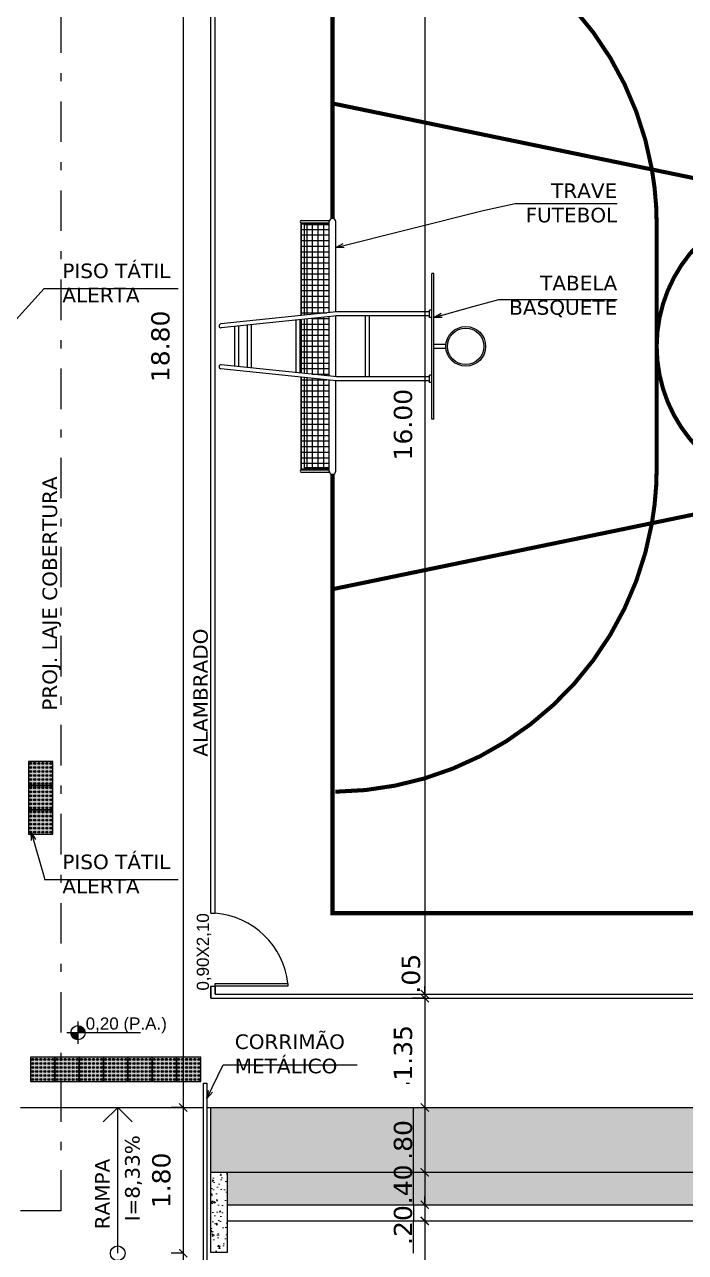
# Model space of a CAD drawing. Header units: inches. Extents: x -64 to 509, y -100 to 268.
# Drawn here: x 73.03 to 81.18, y -18.04 to -2.88 of the extents above; entities that cross this region are included whole.
import ezdxf
from ezdxf.enums import TextEntityAlignment as Align

# ---------------------------------------------------------------- set-up
doc = ezdxf.new("R2010")
doc.units = ezdxf.units.IN
doc.header["$MEASUREMENT"] = 0
doc.header["$PDMODE"] = 35
doc.linetypes.add('DASHDOTX2', pattern=[2, 1, -0.5, 0, -0.5])
doc.linetypes.add('HIDDEN', pattern=[0.375, 0.25, -0.125])
for name, color, linetype in [('ARQ-CTA-1_075', 1, 'Continuous'), ('ARQ_ESTRUTURA', 5, 'Continuous'), ('ARQ_PISOTÁTIL', 8, 'Continuous'), ('ARQ_VISTA0', 8, 'Continuous'), ('COTA', 1, 'Continuous'), ('ESQUADRIA', 2, 'Continuous'), ('HACHURA', 1, 'Continuous'), ('Nivel', 2, 'Continuous'), ('PISOS', 8, 'Continuous'), ('PRA', 1, 'Continuous'), ('PROJ COBERTA', 8, 'DASHDOTX2'), ('TXAMB', 2, 'Continuous'), ('VISTA1', 1, 'Continuous')]:
    doc.layers.add(name, color=color, linetype=linetype)
doc.layers.add('HAT', color=8, linetype='Continuous', lineweight=15)
doc.styles.add('AMB100', font='verdana.ttf')
doc.styles.add('AMB125', font='verdana.ttf')
doc.styles.add('ARIAL', font='arial.ttf')
doc.dimstyles.new('COTA125$0', dxfattribs={"dimtxt": 0.225, "dimasz": 0.1, "dimexe": 0.15, "dimexo": 0.5, "dimgap": 0.15, "dimtad": 1, "dimzin": 4, "dimdsep": 46, "dimtxsty": 'AMB125', "dimblk": 'ARCHTICK', "dimcen": -0.1, "dimdle": 0.05, "dimclrd": 256, "dimclre": 256, "dimclrt": 3, "dimadec": 0, "dimazin": 0, "dimtfac": 1, "dimtix": 1, "dimtmove": 2, "dimatfit": 3, "dimldrblk": 'OPEN30', "dimfxl": 0.5, "dimfxlon": 1, "dimtvp": 0.5, "dimtfillclr": 2, "dimtolj": 1, "dimtzin": 4, "dimarcsym": 0})
doc.dimstyles.new('COTA125$7', dxfattribs={"dimtxt": 0.225, "dimasz": 0.1, "dimexe": 0.15, "dimexo": 0.5, "dimgap": 0.15, "dimtad": 1, "dimzin": 4, "dimdsep": 46, "dimtxsty": 'AMB125', "dimblk": 'ARCHTICK', "dimcen": -0.1, "dimdle": 0.05, "dimclrd": 256, "dimclre": 256, "dimclrt": 3, "dimadec": 0, "dimazin": 0, "dimtfac": 1, "dimtix": 1, "dimtmove": 2, "dimatfit": 3, "dimldrblk": 'OPEN30', "dimfxl": 0.5, "dimfxlon": 1, "dimtvp": 0.5, "dimtfillclr": 2, "dimtolj": 1, "dimtzin": 4, "dimarcsym": 0})

# ---------------------------------------------------------------- blocks, each defined once
blk = doc.blocks.new('_ArchTick')
at = {"color": 0, "linetype": 'ByBlock', "const_width": 0.15}
blk.add_lwpolyline([(-0.5, -0.5), (0.5, 0.5)], dxfattribs=at)
blk = doc.blocks.new('*D174')
at = {"layer": 'COTA', "lineweight": -2, "transparency": 16777216}
for p, q in [((74.987, 2.6), (74.987, -16.3)), ((74.987, 2.55), (74.837, 2.55)), ((74.987, -16.25), (74.837, -16.25))]:
    blk.add_line(p, q, dxfattribs=at)
at = {"layer": 'DEFPOINTS', "color": 0, "transparency": 16777216}
for p in [(75.33, 2.55), (74.987, -16.25), (75.33, -16.25)]:
    blk.add_point(p, dxfattribs=at)
at = {"layer": 'COTA', "lineweight": -2, "transparency": 16777216, "xscale": 0.1, "yscale": 0.1, "zscale": 0.1}
for p, rotation in [((74.987, 2.55), 90), ((74.987, -16.25), 270)]:
    blk.add_blockref('_ArchTick', p, dxfattribs=dict(at, rotation=rotation))
at = {"layer": 'COTA', "color": 2, "transparency": 16777216, "insert": (74.708, -6.85), "char_height": 0.225, "attachment_point": 5, "rotation": 90, "style": 'AMB125'}
blk.add_mtext('\\A1;18.80', dxfattribs=at)
blk = doc.blocks.new('_Open30')
at = {"color": 0, "linetype": 'ByBlock', "lineweight": -2}
for p, q in [((-1, 0.27), (0, 0)), ((0, 0), (-1, -0.27)), ((0, 0), (-1, 0))]:
    blk.add_line(p, q, dxfattribs=at)
blk = doc.blocks.new('*D175')
at = {"layer": 'COTA', "lineweight": -2, "transparency": 16777216}
for p, q in [((74.987, -16.2), (74.987, -18.1)), ((74.987, -16.25), (74.837, -16.25)), ((74.987, -18.05), (74.837, -18.05))]:
    blk.add_line(p, q, dxfattribs=at)
at = {"layer": 'DEFPOINTS', "color": 0, "transparency": 16777216}
for p in [(75.33, -16.25), (74.987, -18.05), (75.33, -18.05)]:
    blk.add_point(p, dxfattribs=at)
at = {"layer": 'COTA', "lineweight": -2, "transparency": 16777216, "xscale": 0.1, "yscale": 0.1, "zscale": 0.1}
for p, rotation in [((74.987, -16.25), 90), ((74.987, -18.05), 270)]:
    blk.add_blockref('_ArchTick', p, dxfattribs=dict(at, rotation=rotation))
at = {"layer": 'COTA', "color": 2, "transparency": 16777216, "insert": (74.719, -17.15), "char_height": 0.225, "attachment_point": 5, "rotation": 90, "style": 'AMB125'}
blk.add_mtext('\\A1;1.80', dxfattribs=at)
blk = doc.blocks.new('*D324')
at = {"layer": 'COTA', "lineweight": -2, "transparency": 16777216}
for p, q in [((77.968, -14.85), (77.968, -16.3)), ((77.968, -14.9), (78.118, -14.9)), ((77.468, -16.25), (78.118, -16.25))]:
    blk.add_line(p, q, dxfattribs=at)
at = {"layer": 'DEFPOINTS', "color": 0, "transparency": 16777216}
for p in [(77.767, -14.9), (75.33, -16.25), (77.968, -16.25)]:
    blk.add_point(p, dxfattribs=at)
at = {"layer": 'COTA', "lineweight": -2, "transparency": 16777216, "xscale": 0.1, "yscale": 0.1, "zscale": 0.1}
for p, rotation in [((77.968, -14.9), 90), ((77.968, -16.25), 270)]:
    blk.add_blockref('_ArchTick', p, dxfattribs=dict(at, rotation=rotation))
at = {"layer": 'COTA', "color": 2, "transparency": 16777216, "insert": (77.701, -15.575), "char_height": 0.225, "attachment_point": 5, "rotation": 90, "style": 'AMB125'}
blk.add_mtext('\\A1;1.35', dxfattribs=at)
blk = doc.blocks.new('*D325')
at = {"layer": 'COTA', "lineweight": -2, "transparency": 16777216}
for p, q in [((77.968, -16.2), (77.968, -17.1)), ((77.468, -16.25), (78.118, -16.25)), ((77.468, -17.05), (78.118, -17.05))]:
    blk.add_line(p, q, dxfattribs=at)
at = {"layer": 'DEFPOINTS', "color": 0, "transparency": 16777216}
for p in [(75.33, -16.25), (75.33, -17.05), (77.968, -17.05)]:
    blk.add_point(p, dxfattribs=at)
at = {"layer": 'COTA', "lineweight": -2, "transparency": 16777216, "xscale": 0.1, "yscale": 0.1, "zscale": 0.1}
for p, rotation in [((77.968, -16.25), 90), ((77.968, -17.05), 270)]:
    blk.add_blockref('_ArchTick', p, dxfattribs=dict(at, rotation=rotation))
at = {"layer": 'COTA', "color": 2, "transparency": 16777216, "insert": (77.701, -16.65), "char_height": 0.225, "attachment_point": 5, "rotation": 90, "style": 'AMB125'}
blk.add_mtext('\\A1;.80', dxfattribs=at)
blk = doc.blocks.new('*D326')
at = {"layer": 'COTA', "lineweight": -2, "transparency": 16777216}
for p, q in [((77.468, -17.05), (78.118, -17.05)), ((77.968, -17), (77.968, -17.5)), ((77.468, -17.45), (78.118, -17.45))]:
    blk.add_line(p, q, dxfattribs=at)
at = {"layer": 'DEFPOINTS', "color": 0, "transparency": 16777216}
for p in [(75.33, -17.05), (75.53, -17.45), (77.968, -17.45)]:
    blk.add_point(p, dxfattribs=at)
at = {"layer": 'COTA', "lineweight": -2, "transparency": 16777216, "xscale": 0.1, "yscale": 0.1, "zscale": 0.1}
for p, rotation in [((77.968, -17.05), 90), ((77.968, -17.45), 270)]:
    blk.add_blockref('_ArchTick', p, dxfattribs=dict(at, rotation=rotation))
at = {"layer": 'COTA', "color": 2, "transparency": 16777216, "insert": (77.701, -17.199), "char_height": 0.225, "attachment_point": 5, "rotation": 90, "style": 'AMB125'}
blk.add_mtext('\\A1;.40', dxfattribs=at)
blk = doc.blocks.new('*D327')
at = {"layer": 'COTA', "lineweight": -2, "transparency": 16777216}
for p, q in [((77.968, -17.45), (77.968, -17.35)), ((77.468, -17.45), (78.118, -17.45)), ((77.968, -17.45), (77.968, -17.65)), ((77.468, -17.65), (78.118, -17.65)), ((77.968, -17.65), (77.968, -17.75))]:
    blk.add_line(p, q, dxfattribs=at)
at = {"layer": 'DEFPOINTS', "color": 0, "transparency": 16777216}
for p in [(75.53, -17.45), (75.53, -17.65), (77.968, -17.65)]:
    blk.add_point(p, dxfattribs=at)
at = {"layer": 'COTA', "lineweight": -2, "transparency": 16777216, "xscale": 0.1, "yscale": 0.1, "zscale": 0.1}
for p, rotation in [((77.968, -17.45), 270), ((77.968, -17.65), 90)]:
    blk.add_blockref('_ArchTick', p, dxfattribs=dict(at, rotation=rotation))
at = {"layer": 'COTA', "color": 2, "transparency": 16777216, "insert": (77.701, -17.701), "char_height": 0.225, "attachment_point": 5, "rotation": 90, "style": 'AMB125'}
blk.add_mtext('\\A1;.20', dxfattribs=at)
blk = doc.blocks.new('*D329')
at = {"layer": 'COTA', "lineweight": -2, "transparency": 16777216}
for p, q in [((77.468, 1.15), (78.118, 1.15)), ((77.968, 1.2), (77.968, -14.9)), ((77.468, -14.85), (78.118, -14.85))]:
    blk.add_line(p, q, dxfattribs=at)
at = {"layer": 'DEFPOINTS', "color": 0, "transparency": 16777216}
for p in [(76.83, 1.15), (76.83, -14.85), (77.968, -14.85)]:
    blk.add_point(p, dxfattribs=at)
at = {"layer": 'COTA', "lineweight": -2, "transparency": 16777216, "xscale": 0.1, "yscale": 0.1, "zscale": 0.1}
for p, rotation in [((77.968, 1.15), 90), ((77.968, -14.85), 270)]:
    blk.add_blockref('_ArchTick', p, dxfattribs=dict(at, rotation=rotation))
at = {"layer": 'COTA', "color": 2, "transparency": 16777216, "insert": (77.701, -7.817), "char_height": 0.225, "attachment_point": 5, "rotation": 90, "style": 'AMB125'}
blk.add_mtext('\\A1;16.00', dxfattribs=at)
blk = doc.blocks.new('*D330')
at = {"layer": 'COTA', "lineweight": -2, "transparency": 16777216}
for p, q in [((77.468, -17.65), (78.118, -17.65)), ((77.968, -17.6), (77.968, -19.775)), ((77.468, -19.725), (78.118, -19.725))]:
    blk.add_line(p, q, dxfattribs=at)
at = {"layer": 'DEFPOINTS', "color": 0, "transparency": 16777216}
for p in [(76.838, -17.65), (76.838, -19.725), (77.968, -19.725)]:
    blk.add_point(p, dxfattribs=at)
at = {"layer": 'COTA', "lineweight": -2, "transparency": 16777216, "xscale": 0.1, "yscale": 0.1, "zscale": 0.1}
for p, rotation in [((77.968, -17.65), 90), ((77.968, -19.725), 270)]:
    blk.add_blockref('_ArchTick', p, dxfattribs=dict(at, rotation=rotation))
at = {"layer": 'COTA', "color": 2, "transparency": 16777216, "insert": (77.701, -18.687), "char_height": 0.225, "attachment_point": 5, "rotation": 90, "style": 'AMB125'}
blk.add_mtext('\\A1;2.08', dxfattribs=at)
blk = doc.blocks.new('*D339')
at = {"layer": 'COTA', "lineweight": -2, "transparency": 16777216}
for p, q in [((74.987, -18), (74.987, -19.695)), ((74.987, -18.05), (74.837, -18.05)), ((74.987, -19.645), (74.837, -19.645))]:
    blk.add_line(p, q, dxfattribs=at)
at = {"layer": 'DEFPOINTS', "color": 0, "transparency": 16777216}
for p in [(75.33, -18.05), (74.987, -19.645), (75.33, -19.645)]:
    blk.add_point(p, dxfattribs=at)
at = {"layer": 'COTA', "lineweight": -2, "transparency": 16777216, "xscale": 0.1, "yscale": 0.1, "zscale": 0.1}
for p, rotation in [((74.987, -18.05), 90), ((74.987, -19.645), 270)]:
    blk.add_blockref('_ArchTick', p, dxfattribs=dict(at, rotation=rotation))
at = {"layer": 'COTA', "color": 2, "transparency": 16777216, "insert": (74.72, -18.847), "char_height": 0.225, "attachment_point": 5, "rotation": 90, "style": 'AMB125'}
blk.add_mtext('\\A1;1.60', dxfattribs=at)
blk = doc.blocks.new('COTA')
at = {"layer": 'HAT'}
h = blk.add_hatch(color=256, dxfattribs=at)
h.paths.add_polyline_path([(0.226, 0, 0.414214), (0.138, 0.088), (0.138, 0)])
h.paths.add_polyline_path([(0.138, 0), (0.05, 0, 0.414214), (0.138, -0.088)])
at = {"layer": 'Nivel'}
for p, q in [((0.911, 0), (0, 0)), ((0.138, 0.138), (0.138, -0.138))]:
    blk.add_line(p, q, dxfattribs=at)
blk.add_circle((0.138, 0), 0.0878, dxfattribs=at)
blk = doc.blocks.new('*D436')
at = {"layer": 'COTA', "lineweight": -2, "transparency": 16777216}
for p, q in [((77.468, -14.85), (78.118, -14.85)), ((77.968, -14.85), (77.968, -14.75)), ((77.968, -14.85), (77.968, -14.9)), ((77.968, -14.9), (77.818, -14.9)), ((77.968, -14.9), (77.968, -15))]:
    blk.add_line(p, q, dxfattribs=at)
at = {"layer": 'DEFPOINTS', "color": 0, "transparency": 16777216}
for p in [(76.83, -14.85), (77.968, -14.9), (77.968, -14.9)]:
    blk.add_point(p, dxfattribs=at)
at = {"layer": 'COTA', "lineweight": -2, "transparency": 16777216, "xscale": 0.1, "yscale": 0.1, "zscale": 0.1}
for p, rotation in [((77.968, -14.85), 270), ((77.968, -14.9), 90)]:
    blk.add_blockref('_ArchTick', p, dxfattribs=dict(at, rotation=rotation))
at = {"layer": 'COTA', "color": 2, "transparency": 16777216, "insert": (77.799, -14.597), "char_height": 0.225, "attachment_point": 5, "rotation": 90, "style": 'AMB125'}
blk.add_mtext('\\A1;.05', dxfattribs=at)
blk = doc.blocks.new('TABELA')
at = {"color": 2}
for p, q in [((2.433, -0.9), (2.433, 0.9)), ((2.458, 0.9), (2.433, 0.9)), ((2.458, -0.9), (2.458, 0.9)), ((1.258, 0.425), (-0.17, 0.277)), ((1.263, 0.375), (-0.165, 0.228)), ((0.758, -0.323), (0.758, 0.323)), ((0.808, -0.328), (0.808, 0.328)), ((2.403, 0.425), (1.258, 0.425)), ((2.403, 0.375), (1.258, 0.375)), ((1.613, -0.375), (1.613, 0.375)), ((1.663, -0.375), (1.663, 0.375)), ((2.403, 0.355), (2.403, 0.445)), ((2.433, 0.445), (2.403, 0.445)), ((2.433, 0.355), (2.403, 0.355)), ((0, -0.245), (0, 0.245)), ((0.05, -0.25), (0.05, 0.25)), ((0.159, -0.261), (0.159, 0.261)), ((0.209, -0.266), (0.209, 0.266)), ((2.608, 0.025), (2.458, 0.025)), ((2.608, -0.025), (2.458, -0.025)), ((1.258, -0.425), (-0.17, -0.277)), ((1.263, -0.375), (-0.165, -0.228)), ((2.403, -0.375), (1.258, -0.375)), ((2.403, -0.425), (1.258, -0.425)), ((2.403, -0.445), (2.403, -0.355)), ((2.433, -0.355), (2.403, -0.355)), ((2.433, -0.445), (2.403, -0.445)), ((2.458, -0.9), (2.433, -0.9))]:
    blk.add_line(p, q, dxfattribs=at)
for radius in [0.245, 0.225]:
    blk.add_circle((2.851, 0), radius, dxfattribs=at)
for centre, start, end in [((-0.168, 0.252), 95.9061, 275.9061), ((-0.168, -0.252), 84.0939, 264.0939)]:
    blk.add_arc(centre, 0.025, start, end, dxfattribs=at)
blk = doc.blocks.new('A$C01273DE2')
at = {"layer": 'ARQ-CTA-1_075', "ltscale": 10}
blk.add_hatch(color=254, dxfattribs=at).paths.add_polyline_path([(0.3, 0.3), (0, 0.3), (0, 0), (0.3, 0)])
at = {"layer": 'ARQ_PISOTÁTIL', "color": 1}
blk.add_lwpolyline([(0.3, 0.3), (0, 0.3), (0, 0), (0.3, 0)], close=True, dxfattribs=at)
at = {"layer": 'ARQ_PISOTÁTIL', "color": 250}
for centre, radius in [((0.025, 0.275), 0.0125), ((0.025, 0.225), 0.0125), ((0.025, 0.175), 0.0125), ((0.025, 0.275), 0.00625), ((0.025, 0.225), 0.00625), ((0.025, 0.175), 0.00625), ((0.075, 0.275), 0.0125), ((0.075, 0.225), 0.0125), ((0.075, 0.175), 0.0125), ((0.075, 0.275), 0.00625), ((0.075, 0.225), 0.00625), ((0.075, 0.175), 0.00625), ((0.125, 0.275), 0.0125), ((0.125, 0.225), 0.0125), ((0.125, 0.175), 0.0125), ((0.125, 0.275), 0.00625), ((0.125, 0.225), 0.00625), ((0.125, 0.175), 0.00625), ((0.175, 0.275), 0.0125), ((0.175, 0.225), 0.0125), ((0.175, 0.175), 0.0125), ((0.175, 0.275), 0.00625), ((0.175, 0.225), 0.00625), ((0.175, 0.175), 0.00625), ((0.225, 0.275), 0.0125), ((0.225, 0.225), 0.0125), ((0.225, 0.175), 0.0125), ((0.225, 0.275), 0.00625), ((0.225, 0.225), 0.00625), ((0.225, 0.175), 0.00625), ((0.275, 0.275), 0.0125), ((0.275, 0.225), 0.0125), ((0.275, 0.175), 0.0125), ((0.275, 0.275), 0.00625), ((0.275, 0.225), 0.00625), ((0.275, 0.175), 0.00625), ((0.025, 0.125), 0.0125), ((0.025, 0.075), 0.0125), ((0.025, 0.025), 0.0125), ((0.025, 0.125), 0.00625), ((0.025, 0.075), 0.00625), ((0.025, 0.025), 0.00625), ((0.075, 0.125), 0.0125), ((0.075, 0.075), 0.0125), ((0.075, 0.025), 0.0125), ((0.075, 0.125), 0.00625), ((0.075, 0.075), 0.00625), ((0.075, 0.025), 0.00625), ((0.125, 0.125), 0.0125), ((0.125, 0.075), 0.0125), ((0.125, 0.025), 0.0125), ((0.125, 0.125), 0.00625), ((0.125, 0.075), 0.00625), ((0.125, 0.025), 0.00625), ((0.175, 0.125), 0.0125), ((0.175, 0.075), 0.0125), ((0.175, 0.025), 0.0125), ((0.175, 0.125), 0.00625), ((0.175, 0.075), 0.00625), ((0.175, 0.025), 0.00625), ((0.225, 0.125), 0.0125), ((0.225, 0.075), 0.0125), ((0.225, 0.025), 0.0125), ((0.225, 0.125), 0.00625), ((0.225, 0.075), 0.00625), ((0.225, 0.025), 0.00625), ((0.275, 0.125), 0.0125), ((0.275, 0.075), 0.0125), ((0.275, 0.025), 0.0125), ((0.275, 0.125), 0.00625), ((0.275, 0.075), 0.00625), ((0.275, 0.025), 0.00625)]:
    blk.add_circle(centre, radius, dxfattribs=at)

msp = doc.modelspace()

# ---------------------------------------------------------------- hatches: boundary and pattern name
h = msp.add_hatch()
h.set_pattern_fill('ANSI37', color=1, scale=0.55, angle=135, style=0)
h.set_pattern_definition([(180, (76.79026, -6.849634), (-3e-16, -0.06875), []), (270, (76.79026, -6.849634), (0.06875, -3e-16), [])])
h.paths.add_polyline_path([(76.485, -6.466), (76.79, -6.434), (76.79, -5.35), (76.485, -5.35)])
h.paths.add_polyline_path([(76.445, -6.47), (76.485, -6.466), (76.485, -5.35), (76.79, -5.35), (76.79, -5.325), (76.445, -5.325)])
h.paths.add_polyline_path([(76.485, -7.183), (76.79, -7.215), (76.79, -6.484), (76.485, -6.516)])
h.paths.add_polyline_path([(76.79, -7.265), (76.485, -7.234), (76.485, -8.35), (76.79, -8.35)])
h.paths.add_polyline_path([(76.485, -7.234), (76.445, -7.23), (76.445, -8.375), (76.79, -8.375), (76.79, -8.35), (76.485, -8.35)])
h.paths.add_polyline_path([(76.445, -7.179), (76.485, -7.183), (76.485, -6.516), (76.445, -6.52)])
at = {"layer": 'HACHURA'}
h = msp.add_hatch(dxfattribs=at)
h.set_pattern_fill('AR-SAND', color=256, scale=0.2)
h.paths.add_polyline_path([(75.33, -16.25), (75.33, -17.05), (75.53, -17.05), (75.53, -17.45), (81.33, -17.45), (81.33, -17.05), (81.53, -17.05), (81.53, -17.45), (87.33, -17.45), (87.33, -17.05), (87.53, -17.05), (87.53, -17.45), (93.33, -17.45), (93.33, -17.05), (93.53, -17.05), (93.53, -17.45), (99.33, -17.45), (99.33, -17.05), (99.53, -17.05), (99.53, -17.45), (103.03, -17.45), (103.03, -16.25)])
at = {"layer": 'HAT'}
h = msp.add_hatch(dxfattribs=at)
h.set_pattern_fill('AR-CONC', color=256, scale=0.03, angle=45, style=0)
h.set_pattern_definition([(95, (6, 2e-14), (0.1654656, 0.13884212), [0.0225, -0.2475]), (40, (6, 2e-14), (-0.18899765, 0.13013044), [0.018, -0.198]), (145.4514, (6.01379, 0.01157), (-0.02353184, 0.2689726), [0.01912206, -0.21034263]), (91.1842, (5.95757, 0.04243), (0.2615079, 0.1912841), [0.03375, -0.37125]), (141.6356, (5.97937, 0.05837), (-0.0083697, 0.4049135), [0.0286831, -0.3155139]), (36.1842, (5.95757, 0.04243), (-0.00837, 0.4049135), [0.027, -0.297]), (66, (5.9894, 0.05303), (0.21203147, 0.04121474), [0.0225, -0.2475]), (11, (5.9894, 0.05303), (-0.1022126, 0.2054425), [0.018, -0.198]), (116.4514, (6.00706, 0.05647), (0.1098191, 0.2466572), [0.01912206, -0.21034263]), (82.5, (6, 2e-14), (-0.068037956, 0.073196945), [0, -0.1956, 0, -0.201, 0, -0.19875]), (52.5, (6, 2e-14), (-0.02786188, 0.13947283), [0, -0.1146, 0, -0.1911, 0, -0.07575]), (12.5, (5.952695, -0.047305), (0.11802545, 0.10845623), [0, -0.075, 0, -0.234, 0, -0.3105]), (2.5, (5.93148, -0.06852), (0.102477, 0.14494794), [0, -0.0975, 0, -0.1554, 0, -0.2205])])
h.paths.add_polyline_path([(75.33, -17.05), (75.53, -17.05), (75.53, -18.04), (75.33, -18.04)])

# ---------------------------------------------------------------- linework, layer by layer
at = {"color": 2}
for p, q in [((76.445, -5.295), (76.793, -5.295)), ((76.445, -5.325), (76.79, -5.325)), ((76.79, -6.434), (76.79, -5.31)), ((76.79, -5.35), (76.79, -5.35)), ((76.87, -6.426), (76.87, -5.31)), ((76.79, -7.215), (76.79, -6.484)), ((76.87, -7.223), (76.87, -6.476)), ((76.79, -8.39), (76.79, -7.265)), ((76.87, -8.39), (76.87, -7.274)), ((76.445, -8.375), (76.79, -8.375)), ((76.445, -8.405), (76.793, -8.405)), ((76.79, -8.39), (76.79, -8.35))]:
    msp.add_line(p, q, dxfattribs=at)
at = {"color": 1}
for p, q in [((76.445, -6.47), (76.445, -5.325)), ((76.79, -5.35), (76.485, -5.35)), ((76.485, -6.466), (76.485, -5.35)), ((76.445, -7.179), (76.445, -6.52)), ((76.485, -7.183), (76.485, -6.516)), ((76.445, -8.375), (76.445, -7.23)), ((76.485, -8.35), (76.485, -7.234)), ((76.79, -8.35), (76.485, -8.35))]:
    msp.add_line(p, q, dxfattribs=at)
at = {"color": 2}
for centre, radius, start, end in [((76.445, -5.31), 0.015, 90, 270), ((76.83, -5.31), 0.04, 0, 180), ((76.445, -8.39), 0.015, 90, 270), ((76.83, -8.39), 0.04, 180, 0)]:
    msp.add_arc(centre, radius, start, end, dxfattribs=at)
at = {"layer": 'ARQ_ESTRUTURA', "ltscale": 10}
msp.add_lwpolyline([(75.33, -17.05), (75.53, -17.05), (75.53, -18.04), (75.33, -18.04)], close=True, dxfattribs=at)
at = {"layer": 'ARQ_VISTA0', "color": 2}
for p, q in [((77.74, -15.95), (77.78, -15.95)), ((77.83, -17.45), (77.83, -17.65))]:
    msp.add_line(p, q, dxfattribs=at)
at = {"layer": 'ARQ_VISTA0', "color": 3}
for p, q in [((75.53, -17.45), (81.33, -17.45)), ((75.53, -17.65), (81.33, -17.65))]:
    msp.add_line(p, q, dxfattribs=at)
at = {"layer": 'ARQ_VISTA0', "color": 2}
msp.add_lwpolyline([(75.24, -15.95), (75.28, -15.95), (75.28, -18.35), (75.24, -18.35)], close=True, dxfattribs=at)
at = {"layer": 'ESQUADRIA'}
msp.add_lwpolyline([(75.38, -14.75), (75.38, -14.72), (76.28, -14.72), (76.28, -14.75)], close=True, dxfattribs=at)
at = {"layer": 'ESQUADRIA', "color": 1}
msp.add_arc((75.3, -14.833), 0.987, 6.5845, 85.3206, dxfattribs=at)
at = {"layer": 'PISOS', "color": 252, "const_width": 0.05}
for points in [[(76.83, -5.27), (76.83, 0.15), (103.83, 0.15), (103.83, -5.27)], [(103.83, -8.43), (103.83, -13.85), (76.83, -13.85), (76.83, -8.43)], [(76.83, -9.849), (82.63, -8.649)]]:
    msp.add_lwpolyline(points, dxfattribs=at)
for points in [[(76.865, -1.35), (76.865, -1.35, -0.362212), (80.771, -4.665, -0.362212)], [(76.865, -12.35), (76.865, -12.35, 0.362212), (80.771, -9.034, 0.362212)]]:
    msp.add_lwpolyline(points, format="xyb", dxfattribs=at)
at = {"layer": 'PISOS', "color": 252, "linetype": 'HIDDEN', "const_width": 0.05}
for points in [[(76.83, -3.85), (82.63, -5.05)], [(80.83, -5.35), (80.83, -8.35)]]:
    msp.add_lwpolyline(points, dxfattribs=at)
for points in [[(80.771, -4.665, -0.043006), (80.83, -5.35)], [(82.63, -5.05, 1), (82.63, -8.65, -7.28011)], [(80.771, -9.034, 0.043006), (80.83, -8.35)]]:
    msp.add_lwpolyline(points, format="xyb", dxfattribs=at)
at = {"layer": 'PRA'}
for p, q in [((74.18, -16.25), (74.002, -16.427)), ((74.18, -18.05), (74.18, -16.25)), ((74.18, -16.25), (74.357, -16.427))]:
    msp.add_line(p, q, dxfattribs=at)
msp.add_circle((74.18, -18.05), 0.0907, dxfattribs=at)
at = {"layer": 'PROJ COBERTA', "ltscale": 0.5}
for q in [(73.48, 3.825), (69.53, -17.525)]:
    msp.add_line((73.48, -17.525), q, dxfattribs=at)
at = {"layer": 'VISTA1', "color": 2}
for p, q in [((75.33, -13.85), (75.33, 0.15)), ((75.38, -13.85), (75.38, 0.15)), ((75.33, -13.85), (75.38, -13.85)), ((75.33, -14.9), (75.33, -14.75)), ((75.33, -14.75), (75.38, -14.75)), ((75.33, -14.75), (75.33, -14.9)), ((75.38, -14.85), (75.38, -14.75)), ((75.38, -14.75), (75.38, -14.85)), ((75.38, -14.85), (104.33, -14.85)), ((75.33, -14.9), (104.33, -14.9)), ((75.33, -16.25), (103.03, -16.25)), ((75.33, -17.05), (75.33, -16.25)), ((75.33, -17.05), (103.03, -17.05))]:
    msp.add_line(p, q, dxfattribs=at)
at = {"layer": 'VISTA1'}
for p, q in [((72.98, -16.25), (75.24, -16.25)), ((75.28, -16.25), (75.33, -16.25)), ((77.83, -17.45), (77.83, -16.25)), ((77.83, -18.05), (77.83, -17.65))]:
    msp.add_line(p, q, dxfattribs=at)

# ---------------------------------------------------------------- block references
msp.add_blockref('TABELA', (75.623, -6.85))
at = {"ltscale": 25}
for p, rotation in [((73.38, -11.975), 179.9999999999993), ((73.38, -12.275), 179.9999999999993), ((73.38, -12.575), 179.9999999999993), ((73.405, -15.93), 89.9999999999993), ((73.705, -15.93), 89.9999999999993), ((74.005, -15.93), 89.9999999999993), ((74.305, -15.93), 89.9999999999993), ((74.605, -15.93), 89.9999999999993), ((74.905, -15.93), 89.9999999999993), ((75.205, -15.93), 89.9999999999993)]:
    msp.add_blockref('A$C01273DE2', p, dxfattribs=dict(at, rotation=rotation))
at = {"layer": 'HAT'}
msp.add_blockref('COTA', (73.551, -15.326), dxfattribs=at)

# ---------------------------------------------------------------- texts
at = {"layer": 'Nivel', "style": 'ARIAL'}
msp.add_text('0,90X2,10', height=0.15, rotation=90, dxfattribs=at).set_placement((75.305, -14.328), align=Align.CENTER)
msp.add_text('0,20 (P.A.)', height=0.15, dxfattribs=at).set_placement((74.285, -15.288), align=Align.CENTER)
at = {"layer": 'TXAMB', "style": 'AMB100'}
for s, p in [('PROJ. LAJE COBERTURA', (73.431, -9.903)), ('ALAMBRADO', (75.291, -11.127)), ('I=8,33%%%', (74.45, -17.124)), ('RAMPA ', (74.08, -17.279))]:
    msp.add_text(s, height=0.18, rotation=90, dxfattribs=at).set_placement(p, align=Align.CENTER)
at = {"layer": 'TXAMB', "char_height": 0.18, "style": 'AMB100'}
for s, insert, attachment_point in [('TRAVE\\PFUTEBOL', (80.343, -4.838), 3), ('PISO TÁTIL\\PALERTA', (73.496, -5.827), 1), ('TABELA \\PBASQUETE', (80.343, -5.979), 3), ('PISO TÁTIL\\PALERTA', (73.496, -13.126), 1), ('CORRIMÃO \\PMETÁLICO', (75.624, -15.347), 1)]:
    msp.add_mtext(s, dxfattribs=dict(at, insert=insert, attachment_point=attachment_point))

# ---------------------------------------------------------------- dimensions: what is measured, and where the dimension line sits
at = {"layer": 'COTA'}
for base, p1, p2, picture, middle in [((74.987, -16.25), (75.33, 2.55), (75.33, -16.25), '*D174', (74.708, -6.85)), ((77.968, -14.85), (76.83, 1.15), (76.83, -14.85), '*D329', (77.701, -7.817)), ((77.968, -14.9), (76.83, -14.85), (77.968, -14.9), '*D436', (77.799, -14.597)), ((77.968, -17.45), (75.33, -17.05), (75.53, -17.45), '*D326', (77.701, -17.199)), ((77.968, -17.65), (75.53, -17.45), (75.53, -17.65), '*D327', (77.701, -17.701))]:
    dim = msp.add_linear_dim(base=base, p1=p1, p2=p2, angle=90, dimstyle='COTA125$0', override={"dimclrt": 2}, dxfattribs=at)
    dim.commit()
    dim.dimension.update_dxf_attribs({"geometry": picture, "text_midpoint": middle, "dimtype": 160})
for base, p1, p2, picture, middle in [((77.968, -16.25), (77.767, -14.9), (75.33, -16.25), '*D324', (77.701, -15.575)), ((74.987, -18.05), (75.33, -16.25), (75.33, -18.05), '*D175', (74.719, -17.15)), ((77.968, -17.05), (75.33, -16.25), (75.33, -17.05), '*D325', (77.701, -16.65)), ((77.9683, -19.7249), (76.8382, -17.6496), (76.8382, -19.7249), '*D330', (77.7007, -18.6873)), ((74.9867, -19.6449), (75.3303, -18.0496), (75.3303, -19.6449), '*D339', (74.7196, -18.8473))]:
    dim = msp.add_linear_dim(base=base, p1=p1, p2=p2, angle=90, dimstyle='COTA125$0', override={"dimclrt": 2}, dxfattribs=at)
    dim.commit()
    dim.dimension.update_dxf_attribs({"geometry": picture, "text_midpoint": middle})

# ---------------------------------------------------------------- leaders
at = {"layer": 'COTA', "annotation_type": 0, "has_hookline": 1, "hookline_direction": 0}
for points, text_width in [([(76.87, -5.631), (78.688, -5.172), (79.082, -5.087)], 1.111), ([(72.574, -6.906), (73.27, -6.137), (73.377, -6.136)], 1.397), ([(78.08, -6.493), (78.576, -6.353), (78.881, -6.272)], 1.312), ([(73.113, -12.85), (73.27, -13.405), (73.277, -13.436), (73.377, -13.436)], 1.397)]:
    msp.add_leader(points, dimstyle='COTA125$7', override={"dimclrt": 2}, dxfattribs=dict(at, text_width=text_width))
at = {"layer": 'COTA', "annotation_type": 0, "has_hookline": 1, "hookline_direction": 1, "text_width": 1.361, "horizontal_direction": (-1, 0, 0)}
msp.add_leader([(75.28, -16.14), (75.481, -15.721), (75.624, -15.721)], dimstyle='COTA125$7', override={"dimclrt": 2}, dxfattribs=at)

doc.saveas('drawing.dxf')
